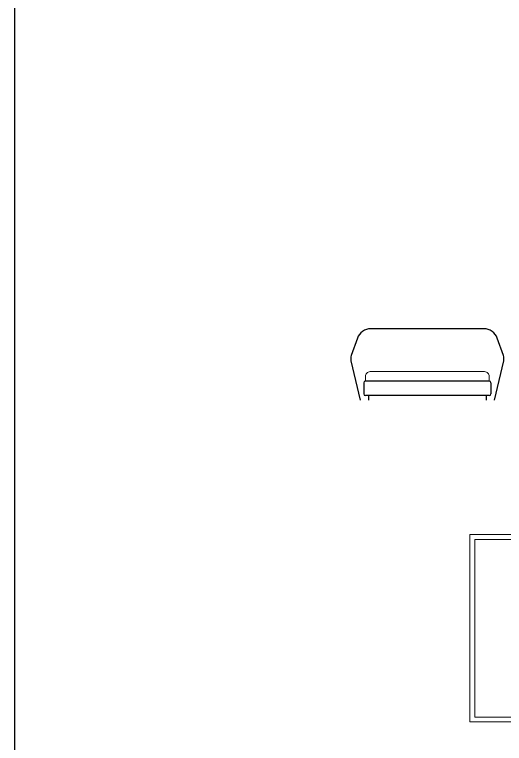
# Model space of a CAD drawing. Header units: millimetres. Extents: x 56222 to 3066687, y -650199 to -121287.
# Drawn here: x 128333.4 to 128641.6, y -183453.4 to -182994.4 of the extents above; entities that cross this region are included whole.
import ezdxf

# ---------------------------------------------------------------- set-up
doc = ezdxf.new("R2010")
doc.units = ezdxf.units.MM
doc.header["$MEASUREMENT"] = 0
for name, color, linetype, lineweight in [('el', 7, 'Continuous', 20), ('FURNITURE', 32, 'Continuous', 9), ('TILE', 14, 'Continuous', 9)]:
    doc.layers.add(name, color=color, linetype=linetype, lineweight=lineweight)

msp = doc.modelspace()

# ---------------------------------------------------------------- linework, layer by layer
at = {"layer": 'el', "color": 18, "ltscale": 10, "true_color": 0x000000}
for points in [[(128619.907, -183321.907), (128703.907, -183321.907), (128703.907, -183439.907), (128619.907, -183439.907)], [(128622.907, -183324.907), (128700.907, -183324.907), (128700.907, -183436.907), (128622.907, -183436.907)]]:
    msp.add_lwpolyline(points, close=True, dxfattribs=at)
at = {"layer": 'FURNITURE', "lineweight": 30}
for p, q in [((128553.066, -183226.305), (128553.066, -183233.305)), ((128632.066, -183225.305), (128554.066, -183225.305)), ((128633.066, -183226.305), (128633.066, -183233.305)), ((128632.066, -183234.305), (128554.066, -183234.305)), ((128556.066, -183234.305), (128556.066, -183237.305)), ((128630.066, -183234.305), (128630.066, -183237.305))]:
    msp.add_line(p, q, dxfattribs=at)
at = {"layer": 'FURNITURE', "lineweight": 5}
msp.add_lwpolyline([(128632.066, -183225.305), (128632.066, -183222.305, 0.4142136), (128629.066, -183219.305), (128557.066, -183219.305, 0.4142136), (128554.066, -183222.305), (128554.066, -183225.305)], format="xyb", dxfattribs=at)
at = {"layer": 'FURNITURE', "lineweight": 30}
for centre, start, end in [((128554.066, -183226.305), 90, 180), ((128632.066, -183226.305), 0, 90), ((128554.066, -183233.305), 180, 270), ((128632.066, -183233.305), 270, 0)]:
    msp.add_arc(centre, 1, start, end, dxfattribs=at)
at = {"layer": 'TILE', "color": 242, "lineweight": 30, "true_color": 0xcd2027}
msp.add_lwpolyline([(129733.325, -182322.254), (128333.367, -182322.254), (128333.367, -184444.332), (129733.325, -184444.332)], close=True, dxfattribs=at)
msp.add_lwpolyline([(128635.375, -183237.305), (128641.135, -183212.417, 0.1438125), (128640.938, -183209.041), (128637.081, -183198.27, 0.316716), (128628.608, -183192.305), (128557.524, -183192.305, 0.316716), (128549.051, -183198.27), (128545.194, -183209.041, 0.1438125), (128544.997, -183212.417), (128550.757, -183237.305)], format="xyb", dxfattribs=at)

doc.saveas('drawing.dxf')
